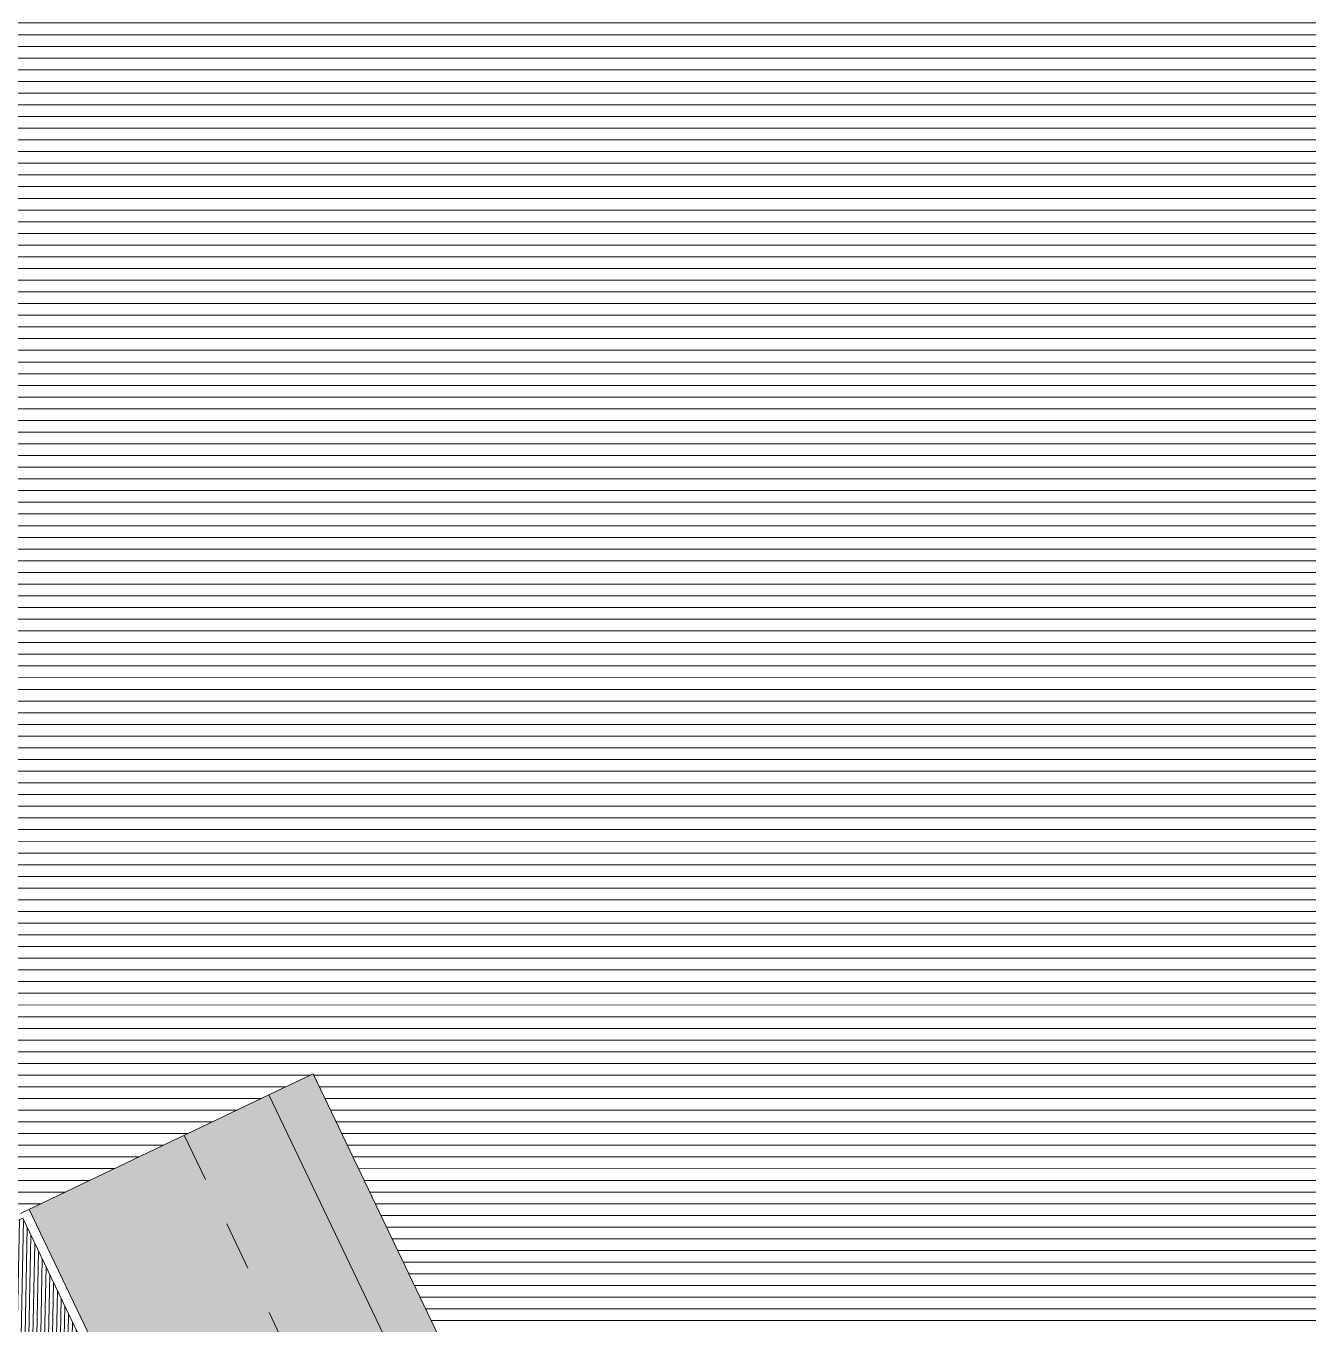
# Model space of a CAD drawing. Header units: metres. Extents: x 678805 to 1359287, y 2747329 to 5497370.
# Drawn here: x 679466.616 to 679469.226, y 2747454.555 to 2747457.198 of the extents above; entities that cross this region are included whole.
import ezdxf

# ---------------------------------------------------------------- set-up
doc = ezdxf.new("R2010")
doc.units = ezdxf.units.M
doc.linetypes.add('XREF_MON_WATERFEATURE$0$TRAZOS2', pattern=[9.524999999999999, 6.35, -3.175])
doc.layers.add('02-L-Waterfeatures 01', color=7, linetype='Continuous', true_color=0x4da6ff)
for name, color, linetype, lineweight, true_color in [('XREF_MON_WATERFEATURE$0$02-L-projecció', 7, 'Continuous', 5, 0x636363), ('XREF_MON_WATERFEATURE$0$3-TR D formigó', 7, 'Continuous', 5, 0x666666), ('XREF_MON_WATERFEATURE$0$3-TR tot_u', 7, 'Continuous', 5, 0x787878)]:
    doc.layers.add(name, color=color, linetype=linetype, lineweight=lineweight, true_color=true_color)
doc.layers.add('XREF_MON_WATERFEATURE$0$02-L-seccionat', color=6, linetype='Continuous', lineweight=5)
doc.layers.add('XREF_MON_WATERFEATURE$0$3-TR terra compactada', color=45, linetype='Continuous', lineweight=0)

# ---------------------------------------------------------------- blocks, each defined once
blk = doc.blocks.new('XREF_MON_WATERFEATURE$0$Long Section P3')
at = {"layer": 'XREF_MON_WATERFEATURE$0$3-TR D formigó'}
h = blk.add_hatch(dxfattribs=at)
h.set_pattern_fill('_USER', color=256, scale=0.007999999999999993, angle=45.00369072608049, pattern_type=0)
h.set_pattern_definition([(153.2802747297609, (2.072625189553946, 2.637397860875353), (-0.003597012270118467, -0.007145733183419121), [])])
h.paths.add_polyline_path([(28.05510963080451, 2.698278628056869), (28.91329469159245, 2.698278628056869), (28.91329469298944, 2.197867978131399), (28.05510963220149, 2.19786797859706)])
h = blk.add_hatch(dxfattribs=at)
h.set_pattern_fill('ANSI33', color=256, scale=0.007999999999999993)
h.set_pattern_definition([(44.99999999999999, (0, 0.3500000003259629), (-0.0359210244842766, 0.0359210244842766), []), (44.99999999999999, (0.03592104045674205, 0.3500000003259629), (-0.0359210244842766, 0.0359210244842766), [0.02539999999999999, -0.0127])])
h.paths.add_polyline_path([(25.79693303862587, 0.8865808739792556), (26.17621750343576, 1.537370156729594), (28.92329469747826, 1.537370169069618), (28.92329469276777, 1.63737016077808), (25.69693304319119, 1.637370156121467), (25.69693304039538, 0.9865808689501137), (20.72699118871242, 0.9865808740723878), (20.72699118917808, 0.3357915848027915), (15.25979118840769, 0.3357915850356221), (15.25979118840769, -0.235990938032046), (9.79259118810296, -0.2359909375663847), (9.7925911876373, -0.8077734597027302), (4.270151617005467, -0.8077734599355608), (4.270151617471129, -0.9077734602615237), (9.89259118726477, -0.9077734600286931), (10.2747155437246, -0.3359909374266863), (15.3597911875695, -0.3359975356142968), (15.68991379113868, 0.2357915847096592), (20.83054227475077, 0.2357915849424899), (21.20627564704046, 0.8865808739792556)])
at = {"layer": 'XREF_MON_WATERFEATURE$0$3-TR terra compactada'}
h = blk.add_hatch(dxfattribs=at)
h.set_pattern_fill('LINE', color=256, scale=0.007499999999999998, angle=-115.5575462493651, style=0)
h.set_pattern_definition([(244.4424537506349, (0, 2.328306436538696e-10), (0.02148250488437958, -0.01027312708685177), [])])
h.paths.add_polyline_path([(21.2062756465748, 0.8865808742120862), (20.83054227521643, 0.2357915844768286), (15.68991379067302, 0.2357915849424899), (15.3597911875695, -0.3359975351486355), (10.27471554419026, -0.3359909378923476), (9.89259118726477, -0.9077734595630318), (4.270151617005467, -0.9077734604943544), (4.270151616539806, 1.006281063659117), (3.921244190540165, 1.006281063891947), (2.121245155576617, 0.4349742957856506), (2.121245155576617, -0.1980202572885901), (1.170754761435091, -0.1980202568229288), (1.170754756778479, 0.1844504361506552), (0.8449240075424314, 0.1870725806802511), (-1, 0.2227650315035135), (-1.000000000931323, -2.499999999301508), (33.51064929459244, -2.499999999534339), (33.51064929412678, 2.45641784905456), (28.92329469230026, 2.376082728151232), (28.92329469747826, 1.537370169302449), (26.17621750343576, 1.537370156729594), (25.80048412829638, 0.8865808739792556)])
at = {"layer": 'XREF_MON_WATERFEATURE$0$3-TR tot_u'}
h = blk.add_hatch(dxfattribs=at)
h.set_pattern_fill('AR-CONC', color=256, scale=0.0009999999999999996, angle=90.26570526807289)
h.set_pattern_definition([(140.2657052680728, (0, 2.328306436538696e-10), (0.01509404820468417, 0.1822566261450998), [0.01904999999999999, -0.2095499999999998]), (85.26570526807286, (0, 2.328306436538696e-10), (-0.1908913524537988, -0.03612905236496232), [0.01524, -0.16764058417]), (190.7171499680729, (0.001257834024727345, 0.01518800365738571), (-0.1757972964590323, 0.1461275733355772), [0.0161900088, -0.1780902445999999]), (136.4499052680729, (-0.05079945363104343, -0.0002355806063860655), (0.04078476980719069, 0.2712710937434626), [0.02857499999999999, -0.3143249999999999]), (186.9012628780728, (-0.04740074975416064, 0.0223703240044415), (-0.2485244055843448, 0.2362541636186319), [0.02428502313999999, -0.2671356081599999]), (81.44985643807297, (-0.05079945363104343, -0.0002355806063860655), (-0.2485244055722185, 0.2362541636321623), [0.02285996706999999, -0.2514597319199999]), (111.2657052680729, (-0.03821738064289093, 0.02522304118610919), (0.1015609996685674, 0.1520870071586497), [0.01904999999999999, -0.20955]), (56.26570526807291, (-0.03821738064289093, 0.02522304118610919), (-0.1844725872358415, 0.06094720773484895), [0.01523999999999999, -0.1676399999999999]), (161.7171502680729, (-0.0297539634630084, 0.03789695887826383), (-0.0829115885163698, 0.2130342145510302), [0.01619000879999999, -0.1780899375999999]), (127.7657052680729, (0, 2.328306436538696e-10), (-0.08456845279952341, 0.002696453221321556), [0, -0.1656079999999999, 0, -0.1701799999999999, 0, -0.168275]), (97.76570526807285, (0, 2.328306436538696e-10), (-0.1004893681046459, 0.06635436509235078), [0, -0.09702799999999996, 0, -0.1617979999999999, 0, -0.06413499999999998]), (57.76570526807287, (0.0002626725472509861, -0.05664139077998698), (0.005099892512586017, 0.1356157037433352), [0, -0.06349999999999997, 0, -0.1981199999999999, 0, -0.2628899999999999]), (47.76570526807291, (0.0003804625011980534, -0.0820411175955087), (-0.02611315413494879, 0.1480096753779442), [0, -0.08254999999999997, 0, -0.1315719999999999, 0, -0.1866899999999999])])
h.paths.add_polyline_path([(15.25979118840769, 0.1140090625267476), (14.75979118840769, 0.1140090625267476), (9.292591188568622, 0.1140090620610863), (9.2925911876373, -0.235990937333554), (9.79259118810296, -0.2359909375663847), (15.25979118840769, -0.235990938032046)])
h.paths.add_polyline_path([(14.75979118840769, 0.6857915848959237), (14.75979118840769, 2.178298651939258), (9.292591188568622, 2.178298643557355), (9.292591188568622, 0.1140090620610863), (14.75979118840769, 0.1140090625267476)])
h.paths.add_polyline_path([(20.72699118871242, 0.6857915851287544), (20.22699118871242, 0.6857915848959237), (14.75979118840769, 0.6857915848959237), (14.75979118840769, 0.3357915848027915), (15.25979118840769, 0.3357915850356221), (20.72699118917808, 0.3357915848027915)])
h.paths.add_polyline_path([(20.22699118871242, 1.33658087416552), (20.22699118871242, 2.178298660088331), (14.75979118840769, 2.178298651939258), (14.75979118840769, 0.6857915848959237), (20.22699118871242, 0.6857915848959237)])
h.paths.add_polyline_path([(15.25979118840769, 0.3357915850356221), (14.75979118840769, 0.3357915848027915), (14.75979118840769, 0.1140090625267476), (15.25979118840769, 0.1140090625267476)])
h.paths.add_polyline_path([(20.72699118871242, 0.9865808740723878), (20.22699118871242, 0.9865808736067265), (20.22699118871242, 0.6857915848959237), (20.72699118871242, 0.6857915851287544)])
h.paths.add_polyline_path([(25.69693304039538, 1.336580873699859), (25.69693304320848, 1.637370148955829), (28.92329469309868, 1.637370153379612), (28.92329469230026, 2.178298672428355), (20.22699118871242, 2.178298660088331), (20.22699118871242, 1.33658087416552)])
h.paths.add_polyline_path([(25.6969330413267, 0.9865808736067265), (25.69693304086104, 1.336580873699859), (20.22699118871242, 1.33658087416552), (20.22699118871242, 0.9865808736067265), (20.72699118871242, 0.9865808740723878)])
at = {"layer": 'XREF_MON_WATERFEATURE$0$02-L-projecció', "linetype": 'XREF_MON_WATERFEATURE$0$TRAZOS2', "ltscale": 0.01}
blk.add_lwpolyline([(28.92329469171634, 1.828298670217732), (25.19693303827292, 1.828298666747287)], dxfattribs=at)
at = {"layer": 'XREF_MON_WATERFEATURE$0$02-L-projecció'}
for points in [[(28.92329469747826, 1.537370169069618), (28.92329469739184, 1.63737015984399)], [(25.80048412829638, 0.8865808739792556), (26.17621750343576, 1.537370156729594), (28.92329469747826, 1.537370169069618)]]:
    blk.add_lwpolyline(points, dxfattribs=at)
at = {"layer": 'XREF_MON_WATERFEATURE$0$02-L-seccionat'}
blk.add_lwpolyline([(28.05510963080451, 2.698278628056869), (28.91329469159245, 2.698278628056869), (28.91329469298944, 2.197867978131399), (28.05510963220149, 2.19786797859706)], close=True, dxfattribs=at)
for points in [[(25.69693304026247, 1.637370148955829), (28.92329469309868, 1.637370153379612), (28.92329468904063, 2.197867978364229)], [(7.470191187690943, 2.178298641229048), (28.92329469230026, 2.178298672428355)]]:
    blk.add_lwpolyline(points, dxfattribs=at)
blk = doc.blocks.new('XREF_MON_WATERFEATURE')
at = {"rotation": 115.557582887388}
blk.add_blockref('XREF_MON_WATERFEATURE$0$Long Section P3', (679481.0655621624, 2747429.634421171), dxfattribs=at)

msp = doc.modelspace()

# ---------------------------------------------------------------- block references
at = {"layer": '02-L-Waterfeatures 01', "color": 18, "true_color": 0x000000}
msp.add_blockref('XREF_MON_WATERFEATURE', (0, 0), dxfattribs=at)

doc.saveas('drawing.dxf')
